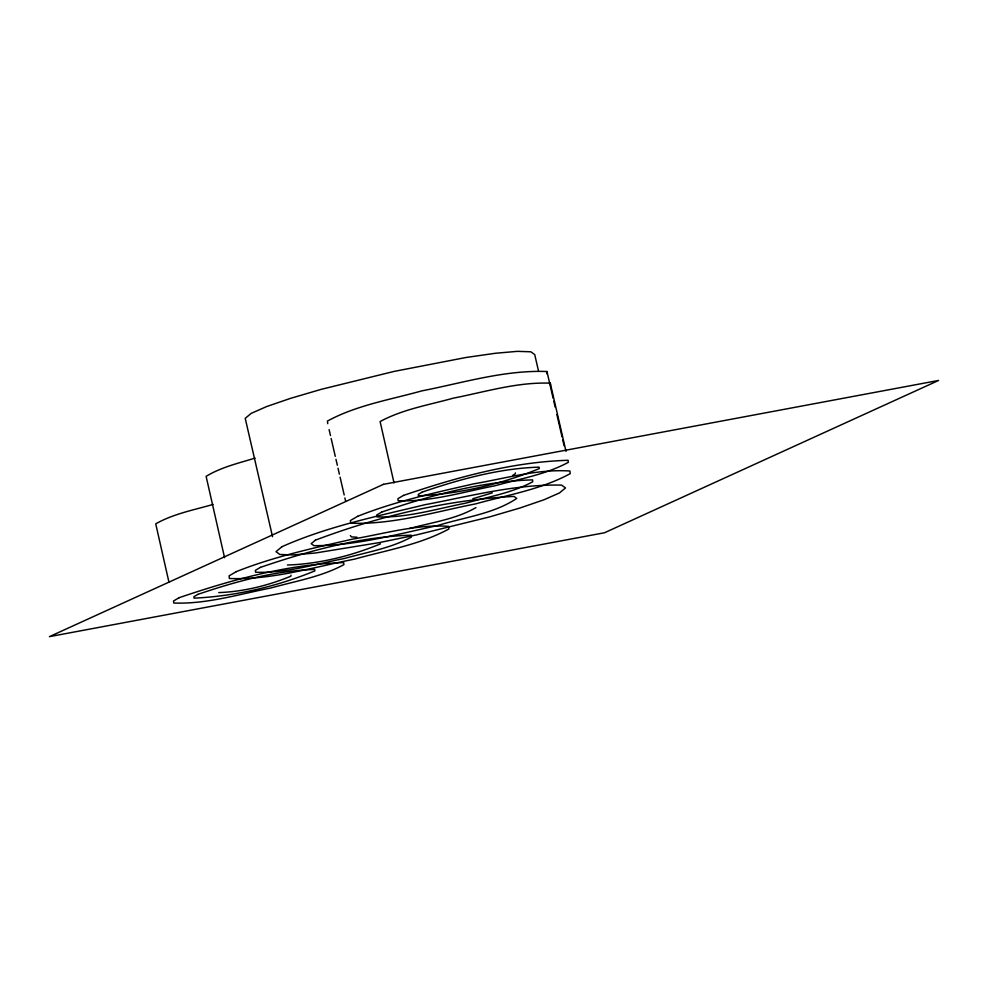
<?xml version="1.0" encoding="UTF-8"?>
<svg xmlns="http://www.w3.org/2000/svg" width="988" height="988" viewBox="0 0 988 988"><rect width="100%" height="100%" fill="white"/><g stroke="black" fill="none" stroke-linecap="round" stroke-linejoin="round"><path stroke-width="1.48" d="M291.003 575.214L290.892 576.165C268.254 585.563 243.27 591.738 218.756 592.59M515.39 472.919L515.279 473.857L512.71 475.339M475.907 507.61C455.764 519.293 431.67 522.442 409.415 528.555M380.491 543.845C351.283 555.972 319.05 563.938 287.434 565.025M492.259 492.889L472.807 498.755M255.102 458.086C238.491 463.224 221.077 467.201 206.122 476.364L224.572 557.701M213.075 504.436C193.747 510.018 173.357 513.822 155.733 523.85L168.96 582.253M356.903 537.213L351.53 536.929L350.345 535.607M553.132 398.263L546.957 371.525C504.658 369.883 463.063 382.813 421.839 390.878C390.161 399.732 356.594 405.191 327.46 421.049L327.732 423.679M566.013 451.393L550.267 383.171C517.477 381.887 485.231 391.915 453.282 398.164C428.718 405.018 402.696 409.267 380.108 421.555L394.027 482.922M553.811 401.227L555.194 407.167M556.899 414.59L562.049 436.869M562.728 439.833L564.099 445.773M538.534 371.093L534.73 354.618L530.877 351.802L517.416 351.345L495.284 353.284L465.966 357.495L394.138 371.402L321.199 389.346L290.558 398.349L266.698 406.537L251.224 413.355L245.222 418.344L272.54 536.682M329.103 429.619L330.486 435.56M331.165 438.524L335.278 456.345M335.969 459.321L337.34 465.262M338.019 468.226L339.39 474.166M340.082 477.142L344.195 494.963M344.874 497.927L345.565 500.904M550.267 383.171L550.489 385.209M546.957 371.525L547.241 374.156M282.012 546.673L275.998 551.662L279.851 554.478L293.312 554.935L315.444 552.996L379.269 542.61L416.59 534.879L489.529 516.934L520.17 507.943L544.03 499.755L559.504 492.926L565.506 487.936L561.653 485.12C515.44 484.046 470.041 496.198 424.926 504.72C376.724 516.366 327.51 526.431 282.012 546.673M315.456 540.127L311.183 543.659L313.925 545.66C355.878 545.845 396.941 534.273 437.709 525.53C464.039 517.292 493.518 513.958 516.749 498.421L514.007 496.421C446.378 499.866 378.762 516.316 315.456 540.127M179.124 597.703L173.542 600.976L173.752 603.026C206.541 604.298 238.787 594.27 270.749 588.021C295.301 581.166 321.322 576.918 343.91 564.63L343.688 562.592C287.681 564.234 232.032 579.697 179.124 597.703M236.305 571.632L229.093 575.856L229.377 578.486C271.675 580.141 313.27 567.211 354.494 559.146C386.172 550.291 419.739 544.833 448.873 528.975L448.601 526.345C416.183 524.146 384.122 533.804 352.383 539.164C313.233 548.105 273.701 556.713 236.305 571.632M197.859 594.381L193.895 596.703L194.056 598.148C235.082 596.233 276.887 586.551 314.863 570.891L314.703 569.446C274.936 570.619 235.428 581.599 197.859 594.381M260.486 567.347L255.361 570.348L255.559 572.213C285.594 573.386 315.123 564.197 344.392 558.479C366.881 552.193 390.717 548.303 411.403 537.052L411.206 535.187C359.904 536.682 308.935 550.847 260.486 567.347M357.644 516.316L350.431 520.54L350.703 523.171C393.002 524.826 434.609 511.895 475.821 503.831C507.511 494.976 541.078 489.505 570.212 473.647L569.928 471.017C537.509 468.831 505.461 478.476 473.709 483.848C434.559 492.79 395.039 501.398 357.644 516.316M403.512 495.408L397.917 498.681L398.127 500.718C430.916 502.003 463.174 491.975 495.124 485.726C519.688 478.859 545.709 474.623 568.285 462.335L568.075 460.297C512.056 461.927 456.407 477.402 403.512 495.408M381.813 512.019L376.687 515.02L376.885 516.897C406.92 518.07 436.461 508.882 465.731 503.151C488.22 496.878 512.056 492.987 532.742 481.736L532.544 479.872C481.23 481.366 430.274 495.531 381.813 512.019M422.247 492.073L418.282 494.408L418.43 495.853C459.457 493.926 501.274 484.244 539.238 468.596L539.09 467.151C499.323 468.312 459.803 479.291 422.247 492.073M383.48 484.33L49.4 636.655L604.52 532.754L938.6 380.442L383.48 484.33"/></g></svg>
